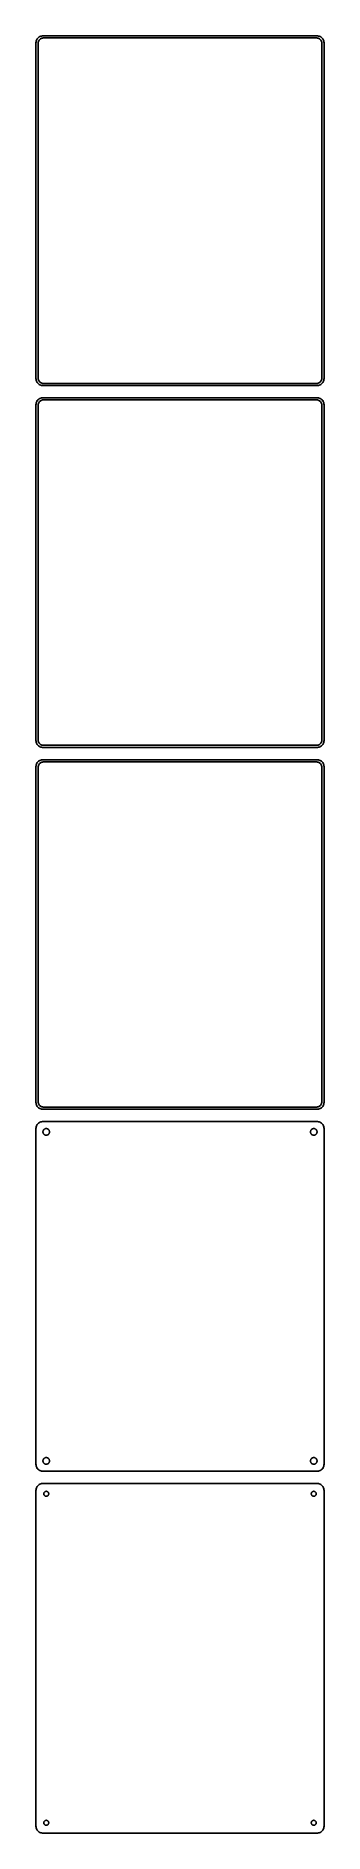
# Model space of a CAD drawing. Header units: metres. Extents: x -105 to 105, y 929 to 2239.
import ezdxf

# ---------------------------------------------------------------- set-up
doc = ezdxf.new("R2010")
doc.units = ezdxf.units.M

msp = doc.modelspace()

# ---------------------------------------------------------------- linework, layer by layer
for p, q in [((-104.961, 2235.13), (-105, 2234.5)), ((-105, 2234.5), (-105, 1989.5)), ((-104.843, 2235.74), (-104.961, 2235.13)), ((-104.649, 2236.34), (-104.843, 2235.74)), ((-104.382, 2236.91), (-104.649, 2236.34)), ((-104.045, 2237.44), (-104.382, 2236.91)), ((-103.645, 2237.92), (-104.045, 2237.44)), ((-103.187, 2238.35), (-103.645, 2237.92)), ((-103.5, 2234), (-103.468, 2234.5)), ((-103.5, 1990), (-103.5, 2234)), ((-103.468, 2234.5), (-103.374, 2234.99)), ((-103.374, 2234.99), (-103.219, 2235.47)), ((-103.219, 2235.47), (-103.005, 2235.93)), ((-102.679, 2238.72), (-103.187, 2238.35)), ((-103.005, 2235.93), (-102.736, 2236.35)), ((-102.736, 2236.35), (-102.416, 2236.74)), ((-102.129, 2239.02), (-102.679, 2238.72)), ((-102.416, 2236.74), (-102.05, 2237.08)), ((-101.545, 2239.26), (-102.129, 2239.02)), ((-102.05, 2237.08), (-101.643, 2237.38)), ((-101.643, 2237.38), (-101.203, 2237.62)), ((-100.937, 2239.41), (-101.545, 2239.26)), ((-101.203, 2237.62), (-100.736, 2237.8)), ((-100.314, 2239.49), (-100.937, 2239.41)), ((-100.736, 2237.8), (-100.25, 2237.93)), ((100.314, 2239.49), (-100.314, 2239.49)), ((-100.25, 2237.93), (-99.7512, 2237.99)), ((-99.7512, 2237.99), (99.7512, 2237.99)), ((99.7512, 2237.99), (100.25, 2237.93)), ((100.25, 2237.93), (100.736, 2237.8)), ((100.937, 2239.41), (100.314, 2239.49)), ((100.736, 2237.8), (101.203, 2237.62)), ((101.545, 2239.26), (100.937, 2239.41)), ((101.203, 2237.62), (101.643, 2237.38)), ((102.129, 2239.02), (101.545, 2239.26)), ((101.643, 2237.38), (102.05, 2237.08)), ((102.05, 2237.08), (102.416, 2236.74)), ((102.679, 2238.72), (102.129, 2239.02)), ((102.416, 2236.74), (102.736, 2236.35)), ((103.187, 2238.35), (102.679, 2238.72)), ((102.736, 2236.35), (103.005, 2235.93)), ((103.005, 2235.93), (103.219, 2235.47)), ((103.645, 2237.92), (103.187, 2238.35)), ((103.219, 2235.47), (103.374, 2234.99)), ((103.374, 2234.99), (103.468, 2234.5)), ((103.468, 2234.5), (103.5, 2234)), ((103.5, 2234), (103.5, 1990)), ((104.045, 2237.44), (103.645, 2237.92)), ((104.382, 2236.91), (104.045, 2237.44)), ((104.649, 2236.34), (104.382, 2236.91)), ((104.843, 2235.74), (104.649, 2236.34)), ((104.961, 2235.13), (104.843, 2235.74)), ((105, 2234.5), (104.961, 2235.13)), ((105, 1989.5), (105, 2234.5)), ((-105, 1989.5), (-104.961, 1988.87)), ((-104.961, 1988.87), (-104.843, 1988.26)), ((-104.843, 1988.26), (-104.649, 1987.66)), ((-104.649, 1987.66), (-104.382, 1987.09)), ((-104.382, 1987.09), (-104.045, 1986.56)), ((-104.045, 1986.56), (-103.645, 1986.08)), ((-103.645, 1986.08), (-103.187, 1985.65)), ((-103.468, 1989.5), (-103.5, 1990)), ((-103.374, 1989.01), (-103.468, 1989.5)), ((-103.219, 1988.53), (-103.374, 1989.01)), ((-103.005, 1988.07), (-103.219, 1988.53)), ((-103.187, 1985.65), (-102.679, 1985.28)), ((-102.736, 1987.65), (-103.005, 1988.07)), ((-102.416, 1987.26), (-102.736, 1987.65)), ((-102.679, 1985.28), (-102.129, 1984.98)), ((-102.05, 1986.92), (-102.416, 1987.26)), ((-102.129, 1984.98), (-101.545, 1984.74)), ((-101.643, 1986.62), (-102.05, 1986.92)), ((-101.203, 1986.38), (-101.643, 1986.62)), ((-101.545, 1984.74), (-100.937, 1984.59)), ((-100.736, 1986.2), (-101.203, 1986.38)), ((-100.937, 1984.59), (-100.314, 1984.51)), ((-100.25, 1986.07), (-100.736, 1986.2)), ((-100.314, 1984.51), (100.314, 1984.51)), ((-99.7512, 1986.01), (-100.25, 1986.07)), ((99.7512, 1986.01), (-99.7512, 1986.01)), ((100.25, 1986.07), (99.7512, 1986.01)), ((100.736, 1986.2), (100.25, 1986.07)), ((100.314, 1984.51), (100.937, 1984.59)), ((101.203, 1986.38), (100.736, 1986.2)), ((100.937, 1984.59), (101.545, 1984.74)), ((101.643, 1986.62), (101.203, 1986.38)), ((101.545, 1984.74), (102.129, 1984.98)), ((102.05, 1986.92), (101.643, 1986.62)), ((102.416, 1987.26), (102.05, 1986.92)), ((102.129, 1984.98), (102.679, 1985.28)), ((102.736, 1987.65), (102.416, 1987.26)), ((102.679, 1985.28), (103.187, 1985.65)), ((103.005, 1988.07), (102.736, 1987.65)), ((103.219, 1988.53), (103.005, 1988.07)), ((103.187, 1985.65), (103.645, 1986.08)), ((103.374, 1989.01), (103.219, 1988.53)), ((103.468, 1989.5), (103.374, 1989.01)), ((103.5, 1990), (103.468, 1989.5)), ((103.645, 1986.08), (104.045, 1986.56)), ((104.045, 1986.56), (104.382, 1987.09)), ((104.382, 1987.09), (104.649, 1987.66)), ((104.649, 1987.66), (104.843, 1988.26)), ((104.843, 1988.26), (104.961, 1988.87)), ((104.961, 1988.87), (105, 1989.5)), ((-104.961, 1971.13), (-105, 1970.5)), ((-105, 1970.5), (-105, 1725.5)), ((-104.843, 1971.74), (-104.961, 1971.13)), ((-104.649, 1972.34), (-104.843, 1971.74)), ((-104.382, 1972.91), (-104.649, 1972.34)), ((-104.045, 1973.44), (-104.382, 1972.91)), ((-103.645, 1973.92), (-104.045, 1973.44)), ((-103.187, 1974.35), (-103.645, 1973.92)), ((-103.5, 1970), (-103.468, 1970.5)), ((-103.5, 1726), (-103.5, 1970)), ((-103.468, 1970.5), (-103.374, 1970.99)), ((-103.374, 1970.99), (-103.219, 1971.47)), ((-103.219, 1971.47), (-103.005, 1971.93)), ((-102.679, 1974.72), (-103.187, 1974.35)), ((-103.005, 1971.93), (-102.736, 1972.35)), ((-102.736, 1972.35), (-102.416, 1972.74)), ((-102.129, 1975.02), (-102.679, 1974.72)), ((-102.416, 1972.74), (-102.05, 1973.08)), ((-101.545, 1975.26), (-102.129, 1975.02)), ((-102.05, 1973.08), (-101.643, 1973.38)), ((-101.643, 1973.38), (-101.203, 1973.62)), ((-100.937, 1975.41), (-101.545, 1975.26)), ((-101.203, 1973.62), (-100.736, 1973.8)), ((-100.314, 1975.49), (-100.937, 1975.41)), ((-100.736, 1973.8), (-100.25, 1973.93)), ((100.314, 1975.49), (-100.314, 1975.49)), ((-100.25, 1973.93), (-99.7512, 1973.99)), ((-99.7512, 1973.99), (99.7512, 1973.99)), ((99.7512, 1973.99), (100.25, 1973.93)), ((100.25, 1973.93), (100.736, 1973.8)), ((100.937, 1975.41), (100.314, 1975.49)), ((100.736, 1973.8), (101.203, 1973.62)), ((101.545, 1975.26), (100.937, 1975.41)), ((101.203, 1973.62), (101.643, 1973.38)), ((102.129, 1975.02), (101.545, 1975.26)), ((101.643, 1973.38), (102.05, 1973.08)), ((102.05, 1973.08), (102.416, 1972.74)), ((102.679, 1974.72), (102.129, 1975.02)), ((102.416, 1972.74), (102.736, 1972.35)), ((103.187, 1974.35), (102.679, 1974.72)), ((102.736, 1972.35), (103.005, 1971.93)), ((103.005, 1971.93), (103.219, 1971.47)), ((103.645, 1973.92), (103.187, 1974.35)), ((103.219, 1971.47), (103.374, 1970.99)), ((103.374, 1970.99), (103.468, 1970.5)), ((103.468, 1970.5), (103.5, 1970)), ((103.5, 1970), (103.5, 1726)), ((104.045, 1973.44), (103.645, 1973.92)), ((104.382, 1972.91), (104.045, 1973.44)), ((104.649, 1972.34), (104.382, 1972.91)), ((104.843, 1971.74), (104.649, 1972.34)), ((104.961, 1971.13), (104.843, 1971.74)), ((105, 1970.5), (104.961, 1971.13)), ((105, 1725.5), (105, 1970.5)), ((-105, 1725.5), (-104.961, 1724.87)), ((-104.961, 1724.87), (-104.843, 1724.26)), ((-104.843, 1724.26), (-104.649, 1723.66)), ((-104.649, 1723.66), (-104.382, 1723.09)), ((-104.382, 1723.09), (-104.045, 1722.56)), ((-104.045, 1722.56), (-103.645, 1722.08)), ((-103.645, 1722.08), (-103.187, 1721.65)), ((-103.468, 1725.5), (-103.5, 1726)), ((-103.374, 1725.01), (-103.468, 1725.5)), ((-103.219, 1724.53), (-103.374, 1725.01)), ((-103.005, 1724.07), (-103.219, 1724.53)), ((-103.187, 1721.65), (-102.679, 1721.28)), ((-102.736, 1723.65), (-103.005, 1724.07)), ((-102.416, 1723.26), (-102.736, 1723.65)), ((-102.679, 1721.28), (-102.129, 1720.98)), ((-102.05, 1722.92), (-102.416, 1723.26)), ((-102.129, 1720.98), (-101.545, 1720.74)), ((-101.643, 1722.62), (-102.05, 1722.92)), ((-101.203, 1722.38), (-101.643, 1722.62)), ((-101.545, 1720.74), (-100.937, 1720.59)), ((-100.736, 1722.2), (-101.203, 1722.38)), ((-100.937, 1720.59), (-100.314, 1720.51)), ((-100.25, 1722.07), (-100.736, 1722.2)), ((-100.314, 1720.51), (100.314, 1720.51)), ((-99.7512, 1722.01), (-100.25, 1722.07)), ((99.7512, 1722.01), (-99.7512, 1722.01)), ((100.25, 1722.07), (99.7512, 1722.01)), ((100.736, 1722.2), (100.25, 1722.07)), ((100.314, 1720.51), (100.937, 1720.59)), ((101.203, 1722.38), (100.736, 1722.2)), ((100.937, 1720.59), (101.545, 1720.74)), ((101.643, 1722.62), (101.203, 1722.38)), ((101.545, 1720.74), (102.129, 1720.98)), ((102.05, 1722.92), (101.643, 1722.62)), ((102.416, 1723.26), (102.05, 1722.92)), ((102.129, 1720.98), (102.679, 1721.28)), ((102.736, 1723.65), (102.416, 1723.26)), ((102.679, 1721.28), (103.187, 1721.65)), ((103.005, 1724.07), (102.736, 1723.65)), ((103.219, 1724.53), (103.005, 1724.07)), ((103.187, 1721.65), (103.645, 1722.08)), ((103.374, 1725.01), (103.219, 1724.53)), ((103.468, 1725.5), (103.374, 1725.01)), ((103.5, 1726), (103.468, 1725.5)), ((103.645, 1722.08), (104.045, 1722.56)), ((104.045, 1722.56), (104.382, 1723.09)), ((104.382, 1723.09), (104.649, 1723.66)), ((104.649, 1723.66), (104.843, 1724.26)), ((104.843, 1724.26), (104.961, 1724.87)), ((104.961, 1724.87), (105, 1725.5)), ((-104.961, 1707.13), (-105, 1706.5)), ((-105, 1706.5), (-105, 1461.5)), ((-104.843, 1707.74), (-104.961, 1707.13)), ((-104.649, 1708.34), (-104.843, 1707.74)), ((-104.382, 1708.91), (-104.649, 1708.34)), ((-104.045, 1709.44), (-104.382, 1708.91)), ((-103.645, 1709.92), (-104.045, 1709.44)), ((-103.187, 1710.35), (-103.645, 1709.92)), ((-103.373, 1706), (-103.342, 1706.49)), ((-103.373, 1462), (-103.373, 1706)), ((-103.342, 1706.49), (-103.251, 1706.96)), ((-103.251, 1706.96), (-103.101, 1707.43)), ((-102.679, 1710.72), (-103.187, 1710.35)), ((-103.101, 1707.43), (-102.894, 1707.87)), ((-102.894, 1707.87), (-102.633, 1708.28)), ((-102.129, 1711.02), (-102.679, 1710.72)), ((-102.633, 1708.28), (-102.323, 1708.65)), ((-102.323, 1708.65), (-101.969, 1708.98)), ((-101.545, 1711.26), (-102.129, 1711.02)), ((-101.969, 1708.98), (-101.575, 1709.27)), ((-101.575, 1709.27), (-101.149, 1709.5)), ((-100.937, 1711.41), (-101.545, 1711.26)), ((-101.149, 1709.5), (-100.697, 1709.68)), ((-100.314, 1711.49), (-100.937, 1711.41)), ((-100.697, 1709.68), (-100.226, 1709.8)), ((100.314, 1711.49), (-100.314, 1711.49)), ((-100.226, 1709.8), (-99.7432, 1709.86)), ((-99.7432, 1709.86), (99.7432, 1709.86)), ((99.7432, 1709.86), (100.226, 1709.8)), ((100.226, 1709.8), (100.697, 1709.68)), ((100.937, 1711.41), (100.314, 1711.49)), ((100.697, 1709.68), (101.149, 1709.5)), ((101.545, 1711.26), (100.937, 1711.41)), ((101.149, 1709.5), (101.575, 1709.27)), ((102.129, 1711.02), (101.545, 1711.26)), ((101.575, 1709.27), (101.969, 1708.98)), ((101.969, 1708.98), (102.323, 1708.65)), ((102.679, 1710.72), (102.129, 1711.02)), ((102.323, 1708.65), (102.633, 1708.28)), ((102.633, 1708.28), (102.894, 1707.87)), ((103.187, 1710.35), (102.679, 1710.72)), ((102.894, 1707.87), (103.101, 1707.43)), ((103.101, 1707.43), (103.251, 1706.96)), ((103.645, 1709.92), (103.187, 1710.35)), ((103.251, 1706.96), (103.342, 1706.49)), ((103.342, 1706.49), (103.373, 1706)), ((103.373, 1706), (103.373, 1462)), ((104.045, 1709.44), (103.645, 1709.92)), ((104.382, 1708.91), (104.045, 1709.44)), ((104.649, 1708.34), (104.382, 1708.91)), ((104.843, 1707.74), (104.649, 1708.34)), ((104.961, 1707.13), (104.843, 1707.74)), ((105, 1706.5), (104.961, 1707.13)), ((105, 1461.5), (105, 1706.5)), ((-105, 1461.5), (-104.961, 1460.87)), ((-104.961, 1460.87), (-104.843, 1460.26)), ((-104.843, 1460.26), (-104.649, 1459.66)), ((-104.649, 1459.66), (-104.382, 1459.09)), ((-104.382, 1459.09), (-104.045, 1458.56)), ((-104.045, 1458.56), (-103.645, 1458.08)), ((-103.645, 1458.08), (-103.187, 1457.65)), ((-103.342, 1461.51), (-103.373, 1462)), ((-103.251, 1461.04), (-103.342, 1461.51)), ((-103.101, 1460.57), (-103.251, 1461.04)), ((-103.187, 1457.65), (-102.679, 1457.28)), ((-102.894, 1460.13), (-103.101, 1460.57)), ((-102.633, 1459.72), (-102.894, 1460.13)), ((-102.679, 1457.28), (-102.129, 1456.98)), ((-102.323, 1459.35), (-102.633, 1459.72)), ((-101.969, 1459.02), (-102.323, 1459.35)), ((-102.129, 1456.98), (-101.545, 1456.74)), ((-101.575, 1458.73), (-101.969, 1459.02)), ((-101.149, 1458.5), (-101.575, 1458.73)), ((-101.545, 1456.74), (-100.937, 1456.59)), ((-100.697, 1458.32), (-101.149, 1458.5)), ((-100.937, 1456.59), (-100.314, 1456.51)), ((-100.226, 1458.2), (-100.697, 1458.32)), ((-100.314, 1456.51), (100.314, 1456.51)), ((-99.7432, 1458.14), (-100.226, 1458.2)), ((99.7432, 1458.14), (-99.7432, 1458.14)), ((100.226, 1458.2), (99.7432, 1458.14)), ((100.697, 1458.32), (100.226, 1458.2)), ((100.314, 1456.51), (100.937, 1456.59)), ((101.149, 1458.5), (100.697, 1458.32)), ((100.937, 1456.59), (101.545, 1456.74)), ((101.575, 1458.73), (101.149, 1458.5)), ((101.545, 1456.74), (102.129, 1456.98)), ((101.969, 1459.02), (101.575, 1458.73)), ((102.323, 1459.35), (101.969, 1459.02)), ((102.129, 1456.98), (102.679, 1457.28)), ((102.633, 1459.72), (102.323, 1459.35)), ((102.894, 1460.13), (102.633, 1459.72)), ((102.679, 1457.28), (103.187, 1457.65)), ((103.101, 1460.57), (102.894, 1460.13)), ((103.251, 1461.04), (103.101, 1460.57)), ((103.187, 1457.65), (103.645, 1458.08)), ((103.342, 1461.51), (103.251, 1461.04)), ((103.373, 1462), (103.342, 1461.51)), ((103.645, 1458.08), (104.045, 1458.56)), ((104.045, 1458.56), (104.382, 1459.09)), ((104.382, 1459.09), (104.649, 1459.66)), ((104.649, 1459.66), (104.843, 1460.26)), ((104.843, 1460.26), (104.961, 1460.87)), ((104.961, 1460.87), (105, 1461.5)), ((-104.961, 1443.13), (-105, 1442.5)), ((-105, 1442.5), (-105, 1197.5)), ((-104.843, 1443.74), (-104.961, 1443.13)), ((-104.649, 1444.34), (-104.843, 1443.74)), ((-104.382, 1444.91), (-104.649, 1444.34)), ((-104.045, 1445.44), (-104.382, 1444.91)), ((-103.645, 1445.92), (-104.045, 1445.44)), ((-103.187, 1446.35), (-103.645, 1445.92)), ((-102.679, 1446.72), (-103.187, 1446.35)), ((-102.129, 1447.02), (-102.679, 1446.72)), ((-101.545, 1447.26), (-102.129, 1447.02)), ((-100.937, 1447.41), (-101.545, 1447.26)), ((-100.314, 1447.49), (-100.937, 1447.41)), ((100.314, 1447.49), (-100.314, 1447.49)), ((-98.786, 1442.03), (-98.5219, 1442.17)), ((-98.5219, 1442.17), (-98.2416, 1442.28)), ((-98.2416, 1442.28), (-97.9497, 1442.36)), ((-97.9497, 1442.36), (-97.6507, 1442.4)), ((-97.6507, 1442.4), (-97.3493, 1442.4)), ((-97.3493, 1442.4), (-97.0503, 1442.36)), ((-97.0503, 1442.36), (-96.7584, 1442.28)), ((-96.7584, 1442.28), (-96.4781, 1442.17)), ((-96.4781, 1442.17), (-96.214, 1442.03)), ((96.214, 1442.03), (96.4781, 1442.17)), ((96.4781, 1442.17), (96.7584, 1442.28)), ((96.7584, 1442.28), (97.0503, 1442.36)), ((97.0503, 1442.36), (97.3493, 1442.4)), ((97.3493, 1442.4), (97.6507, 1442.4)), ((97.6507, 1442.4), (97.9497, 1442.36)), ((97.9497, 1442.36), (98.2416, 1442.28)), ((98.2416, 1442.28), (98.5219, 1442.17)), ((98.5219, 1442.17), (98.786, 1442.03)), ((100.937, 1447.41), (100.314, 1447.49)), ((101.545, 1447.26), (100.937, 1447.41)), ((102.129, 1447.02), (101.545, 1447.26)), ((102.679, 1446.72), (102.129, 1447.02)), ((103.187, 1446.35), (102.679, 1446.72)), ((103.645, 1445.92), (103.187, 1446.35)), ((104.045, 1445.44), (103.645, 1445.92)), ((104.382, 1444.91), (104.045, 1445.44)), ((104.649, 1444.34), (104.382, 1444.91)), ((104.843, 1443.74), (104.649, 1444.34)), ((104.961, 1443.13), (104.843, 1443.74)), ((105, 1442.5), (104.961, 1443.13)), ((105, 1197.5), (105, 1442.5)), ((-99.9, 1440), (-99.8811, 1440.3)), ((-99.8811, 1439.7), (-99.9, 1440)), ((-99.8811, 1440.3), (-99.8246, 1440.6)), ((-99.8246, 1439.4), (-99.8811, 1439.7)), ((-99.8246, 1440.6), (-99.7315, 1440.88)), ((-99.7315, 1439.12), (-99.8246, 1439.4)), ((-99.7315, 1440.88), (-99.6031, 1441.16)), ((-99.6031, 1438.84), (-99.7315, 1439.12)), ((-99.6031, 1441.16), (-99.4416, 1441.41)), ((-99.4416, 1438.59), (-99.6031, 1438.84)), ((-99.4416, 1441.41), (-99.2495, 1441.64)), ((-99.2495, 1438.36), (-99.4416, 1438.59)), ((-99.2495, 1441.64), (-99.0298, 1441.85)), ((-99.0298, 1438.15), (-99.2495, 1438.36)), ((-99.0298, 1441.85), (-98.786, 1442.03)), ((-98.786, 1437.97), (-99.0298, 1438.15)), ((-98.5219, 1437.83), (-98.786, 1437.97)), ((-98.2416, 1437.72), (-98.5219, 1437.83)), ((-97.9497, 1437.64), (-98.2416, 1437.72)), ((-97.6507, 1437.6), (-97.9497, 1437.64)), ((-97.3493, 1437.6), (-97.6507, 1437.6)), ((-97.0503, 1437.64), (-97.3493, 1437.6)), ((-96.7584, 1437.72), (-97.0503, 1437.64)), ((-96.4781, 1437.83), (-96.7584, 1437.72)), ((-96.214, 1437.97), (-96.4781, 1437.83)), ((-96.214, 1442.03), (-95.9702, 1441.85)), ((-95.9702, 1438.15), (-96.214, 1437.97)), ((-95.9702, 1441.85), (-95.7505, 1441.64)), ((-95.7505, 1438.36), (-95.9702, 1438.15)), ((-95.7505, 1441.64), (-95.5583, 1441.41)), ((-95.5583, 1438.59), (-95.7505, 1438.36)), ((-95.5583, 1441.41), (-95.3969, 1441.16)), ((-95.3969, 1438.84), (-95.5583, 1438.59)), ((-95.3969, 1441.16), (-95.2685, 1440.88)), ((-95.2685, 1439.12), (-95.3969, 1438.84)), ((-95.2685, 1440.88), (-95.1754, 1440.6)), ((-95.1754, 1439.4), (-95.2685, 1439.12)), ((-95.1754, 1440.6), (-95.1189, 1440.3)), ((-95.1189, 1439.7), (-95.1754, 1439.4)), ((-95.1189, 1440.3), (-95.1, 1440)), ((-95.1, 1440), (-95.1189, 1439.7)), ((95.1, 1440), (95.1189, 1440.3)), ((95.1189, 1439.7), (95.1, 1440)), ((95.1189, 1440.3), (95.1754, 1440.6)), ((95.1754, 1439.4), (95.1189, 1439.7)), ((95.1754, 1440.6), (95.2685, 1440.88)), ((95.2685, 1439.12), (95.1754, 1439.4)), ((95.2685, 1440.88), (95.3969, 1441.16)), ((95.3969, 1438.84), (95.2685, 1439.12)), ((95.3969, 1441.16), (95.5583, 1441.41)), ((95.5583, 1438.59), (95.3969, 1438.84)), ((95.5583, 1441.41), (95.7505, 1441.64)), ((95.7505, 1438.36), (95.5583, 1438.59)), ((95.7505, 1441.64), (95.9702, 1441.85)), ((95.9702, 1438.15), (95.7505, 1438.36)), ((95.9702, 1441.85), (96.214, 1442.03)), ((96.214, 1437.97), (95.9702, 1438.15)), ((96.4781, 1437.83), (96.214, 1437.97)), ((96.7584, 1437.72), (96.4781, 1437.83)), ((97.0503, 1437.64), (96.7584, 1437.72)), ((97.3493, 1437.6), (97.0503, 1437.64)), ((97.6507, 1437.6), (97.3493, 1437.6)), ((97.9497, 1437.64), (97.6507, 1437.6)), ((98.2416, 1437.72), (97.9497, 1437.64)), ((98.5219, 1437.83), (98.2416, 1437.72)), ((98.786, 1437.97), (98.5219, 1437.83)), ((98.786, 1442.03), (99.0298, 1441.85)), ((99.0298, 1438.15), (98.786, 1437.97)), ((99.0298, 1441.85), (99.2495, 1441.64)), ((99.2495, 1438.36), (99.0298, 1438.15)), ((99.2495, 1441.64), (99.4416, 1441.41)), ((99.4416, 1438.59), (99.2495, 1438.36)), ((99.4416, 1441.41), (99.6031, 1441.16)), ((99.6031, 1438.84), (99.4416, 1438.59)), ((99.6031, 1441.16), (99.7315, 1440.88)), ((99.7315, 1439.12), (99.6031, 1438.84)), ((99.7315, 1440.88), (99.8246, 1440.6)), ((99.8246, 1439.4), (99.7315, 1439.12)), ((99.8246, 1440.6), (99.8811, 1440.3)), ((99.8811, 1439.7), (99.8246, 1439.4)), ((99.8811, 1440.3), (99.9, 1440)), ((99.9, 1440), (99.8811, 1439.7)), ((-105, 1197.5), (-104.961, 1196.87)), ((-104.961, 1196.87), (-104.843, 1196.26)), ((-104.843, 1196.26), (-104.649, 1195.66)), ((-104.649, 1195.66), (-104.382, 1195.09)), ((-104.382, 1195.09), (-104.045, 1194.56)), ((-104.045, 1194.56), (-103.645, 1194.08)), ((-103.645, 1194.08), (-103.187, 1193.65)), ((-103.187, 1193.65), (-102.679, 1193.28)), ((-102.679, 1193.28), (-102.129, 1192.98)), ((-99.9, 1200), (-99.8811, 1200.3)), ((-99.8811, 1199.7), (-99.9, 1200)), ((-99.8811, 1200.3), (-99.8246, 1200.6)), ((-99.8246, 1199.4), (-99.8811, 1199.7)), ((-99.8246, 1200.6), (-99.7315, 1200.88)), ((-99.7315, 1199.12), (-99.8246, 1199.4)), ((-99.7315, 1200.88), (-99.6031, 1201.16)), ((-99.6031, 1198.84), (-99.7315, 1199.12)), ((-99.6031, 1201.16), (-99.4416, 1201.41)), ((-99.4416, 1198.59), (-99.6031, 1198.84)), ((-99.4416, 1201.41), (-99.2495, 1201.64)), ((-99.2495, 1198.36), (-99.4416, 1198.59)), ((-99.2495, 1201.64), (-99.0298, 1201.85)), ((-99.0298, 1198.15), (-99.2495, 1198.36)), ((-99.0298, 1201.85), (-98.786, 1202.03)), ((-98.786, 1197.97), (-99.0298, 1198.15)), ((-98.786, 1202.03), (-98.5219, 1202.17)), ((-98.5219, 1197.83), (-98.786, 1197.97)), ((-98.5219, 1202.17), (-98.2416, 1202.28)), ((-98.2416, 1197.72), (-98.5219, 1197.83)), ((-98.2416, 1202.28), (-97.9497, 1202.36)), ((-97.9497, 1197.64), (-98.2416, 1197.72)), ((-97.9497, 1202.36), (-97.6507, 1202.4)), ((-97.6507, 1197.6), (-97.9497, 1197.64)), ((-97.6507, 1202.4), (-97.3493, 1202.4)), ((-97.3493, 1197.6), (-97.6507, 1197.6)), ((-97.3493, 1202.4), (-97.0503, 1202.36)), ((-97.0503, 1197.64), (-97.3493, 1197.6)), ((-97.0503, 1202.36), (-96.7584, 1202.28)), ((-96.7584, 1197.72), (-97.0503, 1197.64)), ((-96.7584, 1202.28), (-96.4781, 1202.17)), ((-96.4781, 1197.83), (-96.7584, 1197.72)), ((-96.4781, 1202.17), (-96.214, 1202.03)), ((-96.214, 1197.97), (-96.4781, 1197.83)), ((-96.214, 1202.03), (-95.9702, 1201.85)), ((-95.9702, 1198.15), (-96.214, 1197.97)), ((-95.9702, 1201.85), (-95.7505, 1201.64)), ((-95.7505, 1198.36), (-95.9702, 1198.15)), ((-95.7505, 1201.64), (-95.5583, 1201.41)), ((-95.5583, 1198.59), (-95.7505, 1198.36)), ((-95.5583, 1201.41), (-95.3969, 1201.16)), ((-95.3969, 1198.84), (-95.5583, 1198.59)), ((-95.3969, 1201.16), (-95.2685, 1200.88)), ((-95.2685, 1199.12), (-95.3969, 1198.84)), ((-95.2685, 1200.88), (-95.1754, 1200.6)), ((-95.1754, 1199.4), (-95.2685, 1199.12)), ((-95.1754, 1200.6), (-95.1189, 1200.3)), ((-95.1189, 1199.7), (-95.1754, 1199.4)), ((-95.1189, 1200.3), (-95.1, 1200)), ((-95.1, 1200), (-95.1189, 1199.7)), ((95.1, 1200), (95.1189, 1200.3)), ((95.1189, 1199.7), (95.1, 1200)), ((95.1189, 1200.3), (95.1754, 1200.6)), ((95.1754, 1199.4), (95.1189, 1199.7)), ((95.1754, 1200.6), (95.2685, 1200.88)), ((95.2685, 1199.12), (95.1754, 1199.4)), ((95.2685, 1200.88), (95.3969, 1201.16)), ((95.3969, 1198.84), (95.2685, 1199.12)), ((95.3969, 1201.16), (95.5583, 1201.41)), ((95.5583, 1198.59), (95.3969, 1198.84)), ((95.5583, 1201.41), (95.7505, 1201.64)), ((95.7505, 1198.36), (95.5583, 1198.59)), ((95.7505, 1201.64), (95.9702, 1201.85)), ((95.9702, 1198.15), (95.7505, 1198.36)), ((95.9702, 1201.85), (96.214, 1202.03)), ((96.214, 1197.97), (95.9702, 1198.15)), ((96.214, 1202.03), (96.4781, 1202.17)), ((96.4781, 1197.83), (96.214, 1197.97)), ((96.4781, 1202.17), (96.7584, 1202.28)), ((96.7584, 1197.72), (96.4781, 1197.83)), ((96.7584, 1202.28), (97.0503, 1202.36)), ((97.0503, 1197.64), (96.7584, 1197.72)), ((97.0503, 1202.36), (97.3493, 1202.4)), ((97.3493, 1197.6), (97.0503, 1197.64)), ((97.3493, 1202.4), (97.6507, 1202.4)), ((97.6507, 1197.6), (97.3493, 1197.6)), ((97.6507, 1202.4), (97.9497, 1202.36)), ((97.9497, 1197.64), (97.6507, 1197.6)), ((97.9497, 1202.36), (98.2416, 1202.28)), ((98.2416, 1197.72), (97.9497, 1197.64)), ((98.2416, 1202.28), (98.5219, 1202.17)), ((98.5219, 1197.83), (98.2416, 1197.72)), ((98.5219, 1202.17), (98.786, 1202.03)), ((98.786, 1197.97), (98.5219, 1197.83)), ((98.786, 1202.03), (99.0298, 1201.85)), ((99.0298, 1198.15), (98.786, 1197.97)), ((99.0298, 1201.85), (99.2495, 1201.64)), ((99.2495, 1198.36), (99.0298, 1198.15)), ((99.2495, 1201.64), (99.4416, 1201.41)), ((99.4416, 1198.59), (99.2495, 1198.36)), ((99.4416, 1201.41), (99.6031, 1201.16)), ((99.6031, 1198.84), (99.4416, 1198.59)), ((99.6031, 1201.16), (99.7315, 1200.88)), ((99.7315, 1199.12), (99.6031, 1198.84)), ((99.7315, 1200.88), (99.8246, 1200.6)), ((99.8246, 1199.4), (99.7315, 1199.12)), ((99.8246, 1200.6), (99.8811, 1200.3)), ((99.8811, 1199.7), (99.8246, 1199.4)), ((99.8811, 1200.3), (99.9, 1200)), ((99.9, 1200), (99.8811, 1199.7)), ((102.129, 1192.98), (102.679, 1193.28)), ((102.679, 1193.28), (103.187, 1193.65)), ((103.187, 1193.65), (103.645, 1194.08)), ((103.645, 1194.08), (104.045, 1194.56)), ((104.045, 1194.56), (104.382, 1195.09)), ((104.382, 1195.09), (104.649, 1195.66)), ((104.649, 1195.66), (104.843, 1196.26)), ((104.843, 1196.26), (104.961, 1196.87)), ((104.961, 1196.87), (105, 1197.5)), ((-104.649, 1180.34), (-104.843, 1179.74)), ((-104.382, 1180.91), (-104.649, 1180.34)), ((-104.045, 1181.44), (-104.382, 1180.91)), ((-103.645, 1181.92), (-104.045, 1181.44)), ((-103.187, 1182.35), (-103.645, 1181.92)), ((-102.679, 1182.72), (-103.187, 1182.35)), ((-102.129, 1183.02), (-102.679, 1182.72)), ((-102.129, 1192.98), (-101.545, 1192.74)), ((-101.545, 1183.26), (-102.129, 1183.02)), ((-101.545, 1192.74), (-100.937, 1192.59)), ((-100.937, 1183.41), (-101.545, 1183.26)), ((-100.937, 1192.59), (-100.314, 1192.51)), ((-100.314, 1183.49), (-100.937, 1183.41)), ((-100.314, 1192.51), (100.314, 1192.51)), ((100.314, 1183.49), (-100.314, 1183.49)), ((100.314, 1192.51), (100.937, 1192.59)), ((100.937, 1183.41), (100.314, 1183.49)), ((100.937, 1192.59), (101.545, 1192.74)), ((101.545, 1183.26), (100.937, 1183.41)), ((101.545, 1192.74), (102.129, 1192.98)), ((102.129, 1183.02), (101.545, 1183.26)), ((102.679, 1182.72), (102.129, 1183.02)), ((103.187, 1182.35), (102.679, 1182.72)), ((103.645, 1181.92), (103.187, 1182.35)), ((104.045, 1181.44), (103.645, 1181.92)), ((104.382, 1180.91), (104.045, 1181.44)), ((104.649, 1180.34), (104.382, 1180.91)), ((104.843, 1179.74), (104.649, 1180.34)), ((-104.961, 1179.13), (-105, 1178.5)), ((-105, 1178.5), (-105, 933.5)), ((-104.843, 1179.74), (-104.961, 1179.13)), ((-99.3, 1176), (-99.2858, 1176.23)), ((-99.2858, 1175.77), (-99.3, 1176)), ((-99.2858, 1176.23), (-99.2434, 1176.45)), ((-99.2434, 1175.55), (-99.2858, 1175.77)), ((-99.2434, 1176.45), (-99.1736, 1176.66)), ((-99.1736, 1175.34), (-99.2434, 1175.55)), ((-99.1736, 1176.66), (-99.0773, 1176.87)), ((-99.0773, 1175.13), (-99.1736, 1175.34)), ((-99.0773, 1176.87), (-98.9562, 1177.06)), ((-98.9562, 1174.94), (-99.0773, 1175.13)), ((-98.9562, 1177.06), (-98.8121, 1177.23)), ((-98.8121, 1174.77), (-98.9562, 1174.94)), ((-98.8121, 1177.23), (-98.6474, 1177.39)), ((-98.6474, 1174.61), (-98.8121, 1174.77)), ((-98.6474, 1177.39), (-98.4645, 1177.52)), ((-98.4645, 1174.48), (-98.6474, 1174.61)), ((-98.4645, 1177.52), (-98.2664, 1177.63)), ((-98.2664, 1174.37), (-98.4645, 1174.48)), ((-98.2664, 1177.63), (-98.0562, 1177.71)), ((-98.0562, 1174.29), (-98.2664, 1174.37)), ((-98.0562, 1177.71), (-97.8373, 1177.77)), ((-97.8373, 1174.23), (-98.0562, 1174.29)), ((-97.8373, 1177.77), (-97.613, 1177.8)), ((-97.613, 1174.2), (-97.8373, 1174.23)), ((-97.613, 1177.8), (-97.387, 1177.8)), ((-97.387, 1174.2), (-97.613, 1174.2)), ((-97.387, 1177.8), (-97.1627, 1177.77)), ((-97.1627, 1174.23), (-97.387, 1174.2)), ((-97.1627, 1177.77), (-96.9438, 1177.71)), ((-96.9438, 1174.29), (-97.1627, 1174.23)), ((-96.9438, 1177.71), (-96.7336, 1177.63)), ((-96.7336, 1174.37), (-96.9438, 1174.29)), ((-96.7336, 1177.63), (-96.5355, 1177.52)), ((-96.5355, 1174.48), (-96.7336, 1174.37)), ((-96.5355, 1177.52), (-96.3526, 1177.39)), ((-96.3526, 1174.61), (-96.5355, 1174.48)), ((-96.3526, 1177.39), (-96.1879, 1177.23)), ((-96.1879, 1174.77), (-96.3526, 1174.61)), ((-96.1879, 1177.23), (-96.0438, 1177.06)), ((-96.0438, 1174.94), (-96.1879, 1174.77)), ((-96.0438, 1177.06), (-95.9226, 1176.87)), ((-95.9226, 1175.13), (-96.0438, 1174.94)), ((-95.9226, 1176.87), (-95.8264, 1176.66)), ((-95.8264, 1175.34), (-95.9226, 1175.13)), ((-95.8264, 1176.66), (-95.7565, 1176.45)), ((-95.7565, 1175.55), (-95.8264, 1175.34)), ((-95.7565, 1176.45), (-95.7142, 1176.23)), ((-95.7142, 1175.77), (-95.7565, 1175.55)), ((-95.7142, 1176.23), (-95.7, 1176)), ((-95.7, 1176), (-95.7142, 1175.77)), ((95.7, 1176), (95.7142, 1176.23)), ((95.7142, 1175.77), (95.7, 1176)), ((95.7142, 1176.23), (95.7565, 1176.45)), ((95.7565, 1175.55), (95.7142, 1175.77)), ((95.7565, 1176.45), (95.8264, 1176.66)), ((95.8264, 1175.34), (95.7565, 1175.55)), ((95.8264, 1176.66), (95.9226, 1176.87)), ((95.9226, 1175.13), (95.8264, 1175.34)), ((95.9226, 1176.87), (96.0438, 1177.06)), ((96.0438, 1174.94), (95.9226, 1175.13)), ((96.0438, 1177.06), (96.1879, 1177.23)), ((96.1879, 1174.77), (96.0438, 1174.94)), ((96.1879, 1177.23), (96.3526, 1177.39)), ((96.3526, 1174.61), (96.1879, 1174.77)), ((96.3526, 1177.39), (96.5355, 1177.52)), ((96.5355, 1174.48), (96.3526, 1174.61)), ((96.5355, 1177.52), (96.7336, 1177.63)), ((96.7336, 1174.37), (96.5355, 1174.48)), ((96.7336, 1177.63), (96.9438, 1177.71)), ((96.9438, 1174.29), (96.7336, 1174.37)), ((96.9438, 1177.71), (97.1627, 1177.77)), ((97.1627, 1174.23), (96.9438, 1174.29)), ((97.1627, 1177.77), (97.387, 1177.8)), ((97.387, 1174.2), (97.1627, 1174.23)), ((97.387, 1177.8), (97.613, 1177.8)), ((97.613, 1174.2), (97.387, 1174.2)), ((97.613, 1177.8), (97.8373, 1177.77)), ((97.8373, 1174.23), (97.613, 1174.2)), ((97.8373, 1177.77), (98.0562, 1177.71)), ((98.0562, 1174.29), (97.8373, 1174.23)), ((98.0562, 1177.71), (98.2664, 1177.63)), ((98.2664, 1174.37), (98.0562, 1174.29)), ((98.2664, 1177.63), (98.4645, 1177.52)), ((98.4645, 1174.48), (98.2664, 1174.37)), ((98.4645, 1177.52), (98.6474, 1177.39)), ((98.6474, 1174.61), (98.4645, 1174.48)), ((98.6474, 1177.39), (98.8121, 1177.23)), ((98.8121, 1174.77), (98.6474, 1174.61)), ((98.8121, 1177.23), (98.9562, 1177.06)), ((98.9562, 1174.94), (98.8121, 1174.77)), ((98.9562, 1177.06), (99.0773, 1176.87)), ((99.0773, 1175.13), (98.9562, 1174.94)), ((99.0773, 1176.87), (99.1736, 1176.66)), ((99.1736, 1175.34), (99.0773, 1175.13)), ((99.1736, 1176.66), (99.2434, 1176.45)), ((99.2434, 1175.55), (99.1736, 1175.34)), ((99.2434, 1176.45), (99.2858, 1176.23)), ((99.2858, 1175.77), (99.2434, 1175.55)), ((99.2858, 1176.23), (99.3, 1176)), ((99.3, 1176), (99.2858, 1175.77)), ((104.961, 1179.13), (104.843, 1179.74)), ((105, 1178.5), (104.961, 1179.13)), ((105, 933.5), (105, 1178.5)), ((-105, 933.5), (-104.961, 932.873)), ((-104.961, 932.873), (-104.843, 932.257)), ((-104.843, 932.257), (-104.649, 931.659)), ((-104.649, 931.659), (-104.382, 931.091)), ((-104.382, 931.091), (-104.045, 930.561)), ((-99.3, 936), (-99.2858, 936.226)), ((-99.2858, 935.774), (-99.3, 936)), ((-99.2858, 936.226), (-99.2434, 936.448)), ((-99.2434, 935.552), (-99.2858, 935.774)), ((-99.2434, 936.448), (-99.1736, 936.663)), ((-99.1736, 935.337), (-99.2434, 935.552)), ((-99.1736, 936.663), (-99.0773, 936.867)), ((-99.0773, 935.133), (-99.1736, 935.337)), ((-99.0773, 936.867), (-98.9562, 937.058)), ((-98.9562, 934.942), (-99.0773, 935.133)), ((-98.9562, 937.058), (-98.8121, 937.232)), ((-98.8121, 934.768), (-98.9562, 934.942)), ((-98.8121, 937.232), (-98.6474, 937.387)), ((-98.6474, 934.613), (-98.8121, 934.768)), ((-98.6474, 937.387), (-98.4645, 937.52)), ((-98.4645, 934.48), (-98.6474, 934.613)), ((-98.4645, 937.52), (-98.2664, 937.629)), ((-98.2664, 934.371), (-98.4645, 934.48)), ((-98.2664, 937.629), (-98.0562, 937.712)), ((-98.0562, 934.288), (-98.2664, 934.371)), ((-98.0562, 937.712), (-97.8373, 937.768)), ((-97.8373, 934.232), (-98.0562, 934.288)), ((-97.8373, 937.768), (-97.613, 937.796)), ((-97.613, 934.204), (-97.8373, 934.232)), ((-97.613, 937.796), (-97.387, 937.796)), ((-97.387, 934.204), (-97.613, 934.204)), ((-97.387, 937.796), (-97.1627, 937.768)), ((-97.1627, 934.232), (-97.387, 934.204)), ((-97.1627, 937.768), (-96.9438, 937.712)), ((-96.9438, 934.288), (-97.1627, 934.232)), ((-96.9438, 937.712), (-96.7336, 937.629)), ((-96.7336, 934.371), (-96.9438, 934.288)), ((-96.7336, 937.629), (-96.5355, 937.52)), ((-96.5355, 934.48), (-96.7336, 934.371)), ((-96.5355, 937.52), (-96.3526, 937.387)), ((-96.3526, 934.613), (-96.5355, 934.48)), ((-96.3526, 937.387), (-96.1879, 937.232)), ((-96.1879, 934.768), (-96.3526, 934.613)), ((-96.1879, 937.232), (-96.0438, 937.058)), ((-96.0438, 934.942), (-96.1879, 934.768)), ((-96.0438, 937.058), (-95.9226, 936.867)), ((-95.9226, 935.133), (-96.0438, 934.942)), ((-95.9226, 936.867), (-95.8264, 936.663)), ((-95.8264, 935.337), (-95.9226, 935.133)), ((-95.8264, 936.663), (-95.7565, 936.448)), ((-95.7565, 935.552), (-95.8264, 935.337)), ((-95.7565, 936.448), (-95.7142, 936.226)), ((-95.7142, 935.774), (-95.7565, 935.552)), ((-95.7142, 936.226), (-95.7, 936)), ((-95.7, 936), (-95.7142, 935.774)), ((95.7, 936), (95.7142, 936.226)), ((95.7142, 935.774), (95.7, 936)), ((95.7142, 936.226), (95.7565, 936.448)), ((95.7565, 935.552), (95.7142, 935.774)), ((95.7565, 936.448), (95.8264, 936.663)), ((95.8264, 935.337), (95.7565, 935.552)), ((95.8264, 936.663), (95.9226, 936.867)), ((95.9226, 935.133), (95.8264, 935.337)), ((95.9226, 936.867), (96.0438, 937.058)), ((96.0438, 934.942), (95.9226, 935.133)), ((96.0438, 937.058), (96.1879, 937.232)), ((96.1879, 934.768), (96.0438, 934.942)), ((96.1879, 937.232), (96.3526, 937.387)), ((96.3526, 934.613), (96.1879, 934.768)), ((96.3526, 937.387), (96.5355, 937.52)), ((96.5355, 934.48), (96.3526, 934.613)), ((96.5355, 937.52), (96.7336, 937.629)), ((96.7336, 934.371), (96.5355, 934.48)), ((96.7336, 937.629), (96.9438, 937.712)), ((96.9438, 934.288), (96.7336, 934.371)), ((96.9438, 937.712), (97.1627, 937.768)), ((97.1627, 934.232), (96.9438, 934.288)), ((97.1627, 937.768), (97.387, 937.796)), ((97.387, 934.204), (97.1627, 934.232)), ((97.387, 937.796), (97.613, 937.796)), ((97.613, 934.204), (97.387, 934.204)), ((97.613, 937.796), (97.8373, 937.768)), ((97.8373, 934.232), (97.613, 934.204)), ((97.8373, 937.768), (98.0562, 937.712)), ((98.0562, 934.288), (97.8373, 934.232)), ((98.0562, 937.712), (98.2664, 937.629)), ((98.2664, 934.371), (98.0562, 934.288)), ((98.2664, 937.629), (98.4645, 937.52)), ((98.4645, 934.48), (98.2664, 934.371)), ((98.4645, 937.52), (98.6474, 937.387)), ((98.6474, 934.613), (98.4645, 934.48)), ((98.6474, 937.387), (98.8121, 937.232)), ((98.8121, 934.768), (98.6474, 934.613)), ((98.8121, 937.232), (98.9562, 937.058)), ((98.9562, 934.942), (98.8121, 934.768)), ((98.9562, 937.058), (99.0773, 936.867)), ((99.0773, 935.133), (98.9562, 934.942)), ((99.0773, 936.867), (99.1736, 936.663)), ((99.1736, 935.337), (99.0773, 935.133)), ((99.1736, 936.663), (99.2434, 936.448)), ((99.2434, 935.552), (99.1736, 935.337)), ((99.2434, 936.448), (99.2858, 936.226)), ((99.2858, 935.774), (99.2434, 935.552)), ((99.2858, 936.226), (99.3, 936)), ((99.3, 936), (99.2858, 935.774)), ((104.045, 930.561), (104.382, 931.091)), ((104.382, 931.091), (104.649, 931.659)), ((104.649, 931.659), (104.843, 932.257)), ((104.843, 932.257), (104.961, 932.873)), ((104.961, 932.873), (105, 933.5)), ((-104.045, 930.561), (-103.645, 930.077)), ((-103.645, 930.077), (-103.187, 929.647)), ((-103.187, 929.647), (-102.679, 929.278)), ((-102.679, 929.278), (-102.129, 928.976)), ((-102.129, 928.976), (-101.545, 928.745)), ((-101.545, 928.745), (-100.937, 928.589)), ((-100.937, 928.589), (-100.314, 928.51)), ((-100.314, 928.51), (100.314, 928.51)), ((100.314, 928.51), (100.937, 928.589)), ((100.937, 928.589), (101.545, 928.745)), ((101.545, 928.745), (102.129, 928.976)), ((102.129, 928.976), (102.679, 929.278)), ((102.679, 929.278), (103.187, 929.647)), ((103.187, 929.647), (103.645, 930.077)), ((103.645, 930.077), (104.045, 930.561))]:
    msp.add_line(p, q)

doc.saveas('drawing.dxf')
